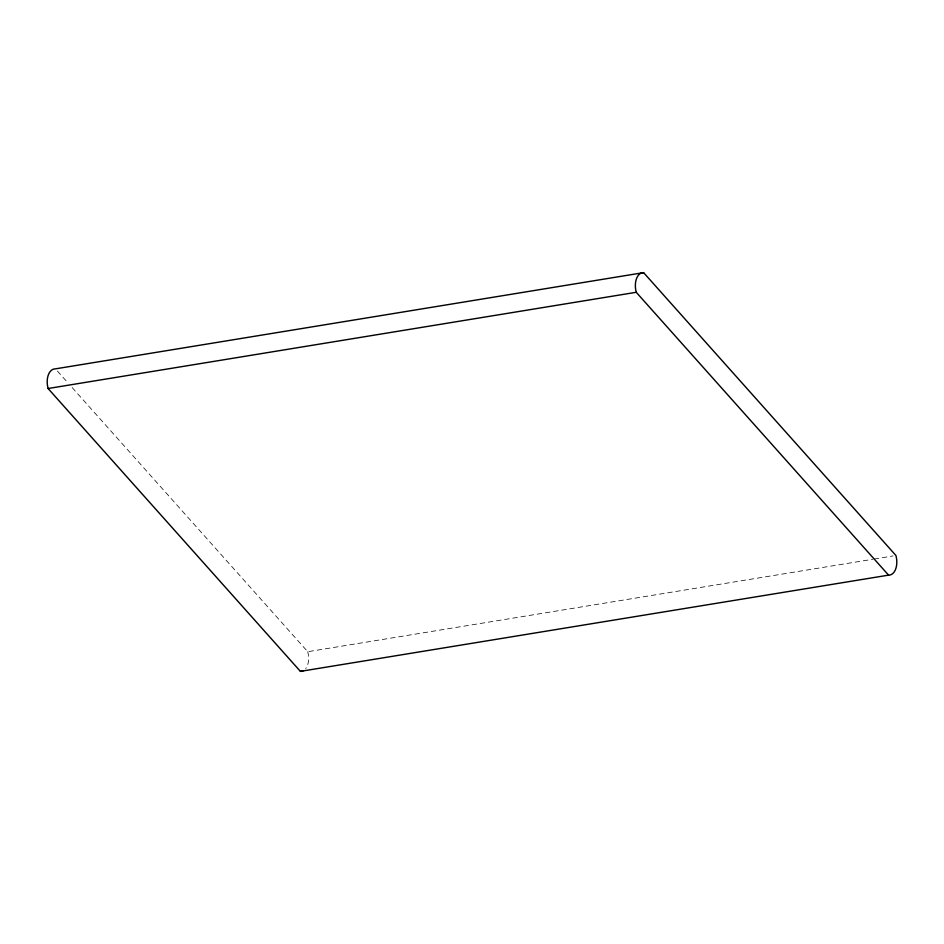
<?xml version="1.0" encoding="UTF-8"?>
<svg xmlns="http://www.w3.org/2000/svg" width="944" height="944" viewBox="0 0 944 944"><rect width="100%" height="100%" fill="white"/><g stroke="black" fill="none" stroke-linecap="round" stroke-linejoin="round"><path stroke-width="0.71" stroke-dasharray="4.72 3.54" d="M72.133 387.559L307.756 651.714L872.681 559.285M874.132 559.049L893.012 555.957M57.407 371.051L68.204 383.158M307.756 651.714A15.694 9.475 80.7 0 1 305.679 668.647"/><path stroke-width="1.42" d="M643.596 272.627L55.436 368.856A15.694 9.475 80.7 0 0 48.085 388.515L300.404 671.373L888.564 575.144A15.694 9.475 80.7 0 0 895.915 555.485L643.596 272.627A15.694 9.475 80.7 0 0 636.244 292.286L48.085 388.515M636.244 292.286L888.564 575.144M303.248 670.724A15.694 9.475 80.7 0 1 300.404 671.373"/></g></svg>
